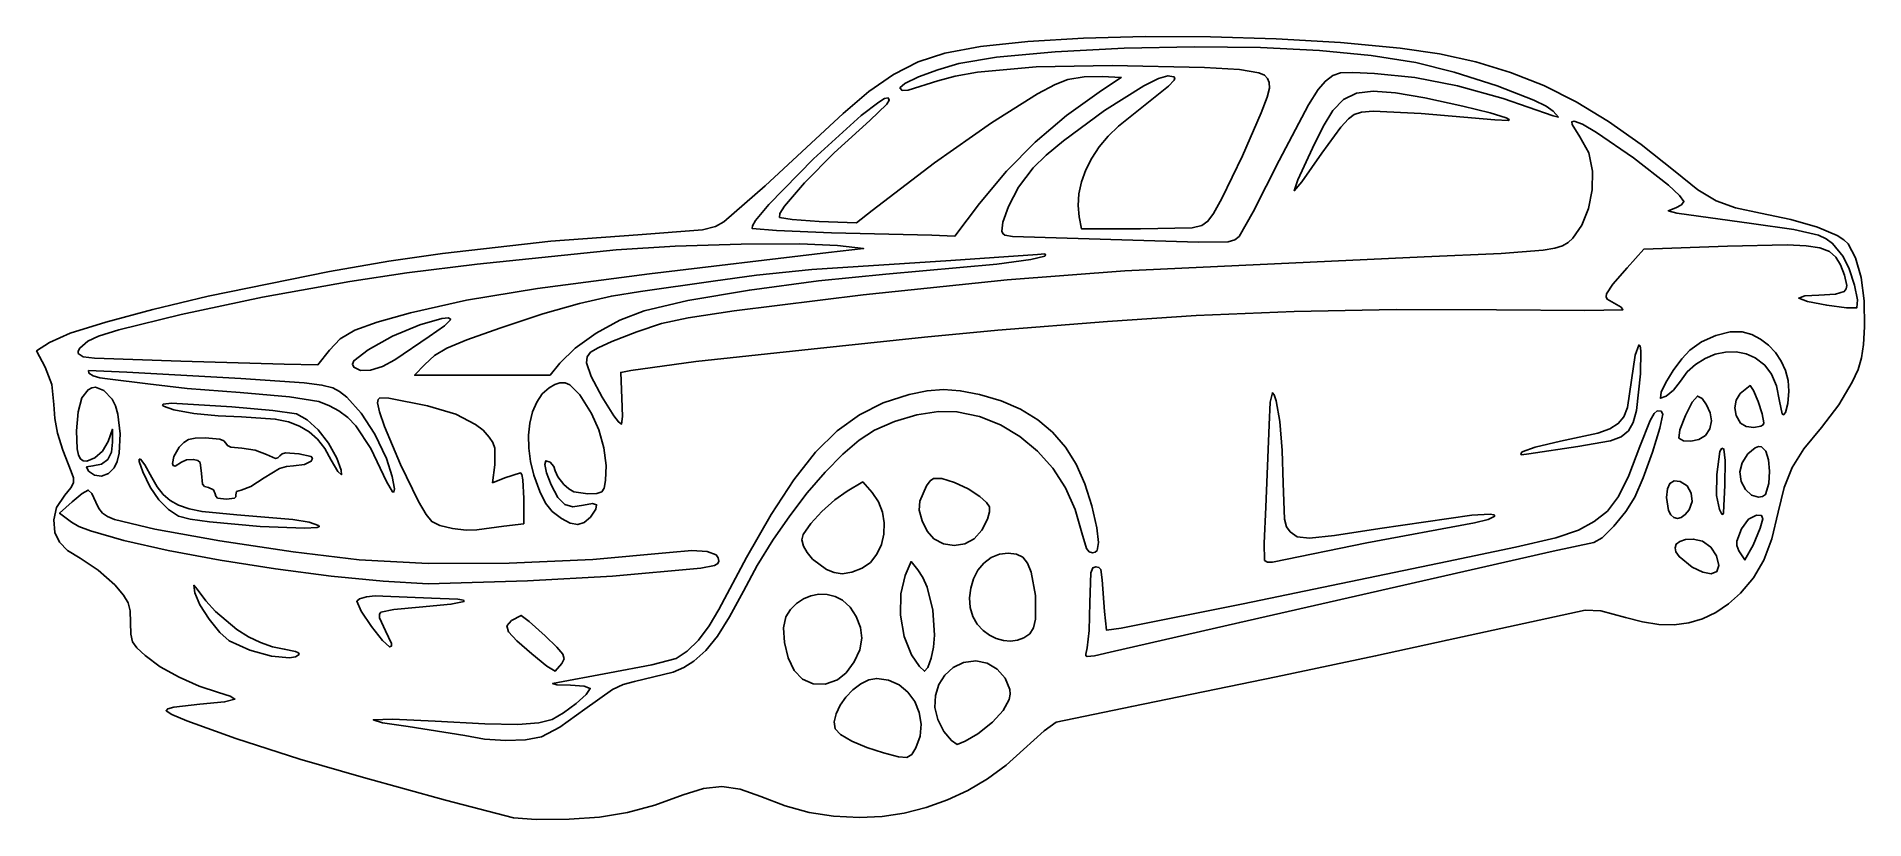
# Model space of a CAD drawing. Header units: millimetres. Extents: x -533 to 455, y -210 to 213.
import ezdxf

# ---------------------------------------------------------------- set-up
doc = ezdxf.new("R2010")
doc.units = ezdxf.units.MM

msp = doc.modelspace()

# ---------------------------------------------------------------- linework, layer by layer
at = {"color": 7, "linetype": 'Continuous', "lineweight": 25}
for points in [[(-311.72, -199.27), (-355.97, -187.08), (-390.49, -177.04), (-424.93, -165.93), (-451.55, -156.36), (-459.52, -152.98), (-462.65, -150.96), (-461.79, -149.92), (-458.51, -148.99), (-444.47, -147.46), (-431.09, -146.13), (-425.51, -144.63), (-428.14, -142.99), (-434.42, -141.02), (-444.79, -137.65), (-455.63, -132.82), (-465.78, -127.13), (-474.05, -121.15), (-478.52, -117.03), (-480.88, -113.67), (-481.79, -109.6), (-481.95, -103.32), (-482.16, -97.04), (-483.22, -92.6), (-485.76, -88.44), (-490.42, -83), (-499.35, -74.93), (-509.04, -68.55), (-515.9, -64.41), (-520.32, -59.94), (-522.68, -54.58), (-523.38, -47.78), (-521.95, -41.2), (-517.4, -34.46), (-514.14, -30.54), (-512.64, -27.78), (-512.65, -25.17), (-513.9, -21.7), (-518.36, -10.21), (-521.25, -1), (-522.8, 6.92), (-523.27, 14.54), (-524.41, 25.36), (-528.01, 34.74), (-532.64, 43.44), (-525.64, 48.07), (-514.53, 52.98), (-495.3, 59.04), (-469.82, 65.84), (-439.93, 72.95), (-374.35, 86.4), (-342.37, 91.91), (-313.41, 96.04), (-254.83, 102.82), (-207.86, 106.2), (-172.89, 108.94), (-165.98, 110.62), (-161.46, 113.2), (-139.17, 132.55), (-96.89, 171.79), (-83.13, 183.67), (-69.84, 192.79), (-56.36, 199.54), (-42.03, 204.3), (-22.71, 207.92), (2.71, 210.63), (32.81, 212.42), (66.18, 213.28), (101.38, 213.18), (137.01, 212.11), (171.64, 210.06), (203.84, 207.01), (225.07, 203.89), (244.85, 199.58), (263.54, 193.93), (281.47, 186.79), (298.98, 178.02), (316.41, 167.47), (334.11, 154.98), (352.4, 140.41), (364.78, 130.55), (374.67, 124.44), (384.95, 120.69), (398.46, 117.94), (414.97, 114.46), (429.24, 110.24), (439.98, 105.72), (443.61, 103.49), (445.88, 101.35), (449.94, 93.7), (452.86, 83.13), (454.5, 70.47), (454.68, 56.53), (454.14, 46.89), (453.1, 39.74), (451.22, 33.48), (448.13, 26.5), (440.85, 14.31), (431.54, 2.12), (421.98, -9.52), (415.61, -19.59), (411.33, -30.25), (408.06, -43.6), (404.58, -58.13), (400.31, -69.65), (394.83, -79.1), (387.74, -87.4), (381.22, -93.22), (374.42, -97.83), (367.29, -101.23), (359.81, -103.43), (351.94, -104.45), (343.62, -104.29), (334.84, -102.97), (325.54, -100.5), (312.25, -97.01), (303.86, -96.66), (229.24, -112.8), (190.64, -121.27), (137.01, -132.56), (58.9, -148.59), (18.14, -157.05), (11.62, -161.83), (0.53, -171.95), (-8.91, -180.3), (-18.98, -187.64), (-29.6, -193.93), (-40.68, -199.14), (-52.16, -203.25), (-63.93, -206.23), (-75.94, -208.03), (-88.08, -208.64), (-102.11, -207.92), (-115.37, -205.87), (-128.34, -202.39), (-141.48, -197.35), (-152.58, -193.37), (-162.55, -191.9), (-172.45, -192.94), (-183.36, -196.45), (-198.63, -202.02), (-213.45, -205.96), (-228.6, -208.42), (-244.89, -209.55), (-262.71, -209.66), (-275.03, -208.76)], [(138.59, 146.28), (154.41, 176.45), (159.63, 184.67), (163.54, 189.18), (167.53, 192.23), (171.63, 193.68), (178.29, 193.92), (189.96, 193.35), (211.82, 191.09), (234.8, 186.6), (259.52, 179.75), (286.59, 170.44), (289.39, 169.75), (286.59, 173.03), (282.81, 175.6), (276.02, 178.87), (256.27, 186.57), (233.11, 194.07), (212.31, 199.33), (188.19, 203.1), (160.28, 205.77), (128.51, 207.34), (92.76, 207.8), (54.88, 206.99), (17.47, 204.98), (-14.11, 202.12), (-34.46, 198.77), (-45.87, 195.34), (-56.18, 191.49), (-63.59, 187.98), (-66.3, 185.56), (-65.17, 184.21), (-61.84, 184.29), (-45.86, 189.29), (-36.43, 191.92), (-24.37, 194.07), (7.28, 196.88), (48.37, 197.7), (98.18, 196.51), (117.05, 195.44), (127.63, 193.73), (130.54, 192.41), (132.26, 190.66), (133.08, 188.37), (133.29, 185.45), (132.08, 180.61), (128.86, 172.04), (118.73, 148.78), (107.57, 125.87), (103.08, 117.75), (100.1, 113.54), (96.75, 111.18), (91.52, 109.93), (63.64, 109.36), (31.8, 109.36), (30.56, 115.91), (29.98, 122.02), (30.42, 128.35), (31.82, 134.78), (34.15, 141.21), (37.35, 147.55), (41.39, 153.68), (46.21, 159.5), (51.78, 164.9), (72.55, 181.5), (78.84, 186.4), (81.84, 189.69), (82.14, 190.78), (81.67, 191.54), (78.42, 192.11), (73.37, 190.64), (65.41, 186.61), (44.28, 173.29), (22.04, 156.96), (12.7, 149.18), (5.72, 142.44), (-2.26, 131.94), (-7.71, 121.44), (-10.62, 113.02), (-11.32, 108.21), (-10.79, 106.84), (-9.64, 105.98), (-5.45, 105.3), (94.91, 102.14), (110.99, 102.44), (114.65, 103.43), (116.92, 105.19), (124.58, 118.67)], [(23.75, 170.68), (42.53, 184.1), (53.25, 191.21), (42.98, 191.77), (33.2, 191.52), (24.35, 190.08), (17.48, 187.33), (8.08, 182.35), (-16.82, 166.71), (-47.53, 145.06), (-81.2, 119.3), (-89.67, 112.64), (-109.87, 113.43), (-124.53, 114.46), (-131.32, 115.57), (-131.09, 117.67), (-128.57, 121.69), (-117.9, 134.23), (-101.74, 150.53), (-82.55, 167.95), (-73.32, 176.76), (-72.04, 179), (-72.73, 180.14), (-74.55, 179.75), (-77.7, 177.89), (-87.18, 170.58), (-113.06, 147.15), (-137.12, 122.58), (-144.33, 113.84), (-146, 111.06), (-146.11, 109.59), (-133, 108.42), (-103.21, 107.33), (-49.03, 105.98), (-36.61, 105.53), (-23.29, 123.02), (-8.76, 140.5), (6.79, 156.27)], [(171.88, 164.38), (176, 168.84), (179.12, 171.23), (183.1, 172.44), (189.35, 172.89), (215.25, 171.68), (254.98, 168.29), (262.44, 167.87), (262.85, 168.39), (261.25, 169.31), (252.6, 172.1), (237.71, 175.74), (217.21, 180.11), (201.36, 182.88), (189.32, 183.83), (180.24, 182.73), (173.27, 179.33), (167.56, 173.41), (162.27, 164.73), (156.54, 153.05), (148.68, 135.96), (146.67, 129.94), (150.83, 134.8), (161.51, 150.34)], [(-211.7, 32.94), (-176.6, 37.67), (-114.16, 44.34), (-52.98, 50.89), (-13.47, 54.73), (45.8, 59.35), (93.71, 62.53), (146.69, 64.72), (201.75, 65.8), (255.88, 65.68), (303.66, 65.26), (324.18, 65.68), (323.21, 67.13), (319.44, 69.18), (315.76, 71.34), (315.12, 72.64), (315.36, 74.33), (318.76, 79.54), (326.44, 88.37), (335.47, 98.41), (380.63, 99.99), (412.91, 100.69), (423.26, 100.29), (430.65, 99.18), (435.74, 97.19), (439.19, 94.15), (441.67, 89.91), (443.84, 84.3), (445.18, 78.79), (444.88, 76.92), (443.82, 75.56), (439.02, 74.02), (430.07, 73.58), (422.41, 73.13), (419.23, 72), (423.92, 70.19), (434.33, 68.09), (445.05, 66.65), (450.62, 66.8), (450.91, 71.05), (449.26, 78.98), (446.43, 87.75), (443.17, 94.46), (437.44, 101.51), (434.09, 103.96), (429.79, 105.92), (416.47, 109.07), (393.72, 112.3), (353.42, 117.94), (348.68, 119.18), (352.86, 120.76), (355.89, 122.42), (357.15, 124.15), (354.87, 127.42), (348.82, 132.99), (330.01, 147.7), (309.95, 161.51), (302.34, 165.95), (297.88, 167.61), (296.7, 167.21), (296.78, 165.84), (300.93, 159.15), (305.81, 150.4), (307.81, 140.63), (307.63, 130.4), (305.58, 120.32), (301.97, 111.33), (297.09, 104.4), (294.58, 102.07), (291.65, 100.27), (287.42, 98.88), (281.06, 97.79), (258.45, 96.08), (216.94, 94.24), (55.17, 86.79), (-8.33, 81.83), (-86.09, 73.75), (-155.79, 65.07), (-180.64, 61.3), (-195.1, 58.34), (-208.39, 53.85), (-221.86, 48.52), (-229.32, 45.18), (-233.43, 42.72), (-235.16, 40.28), (-235.52, 37), (-232.98, 29.64), (-227.19, 18.52), (-220.85, 8.37), (-218.32, 5.14), (-216.66, 3.93), (-216.17, 8.05), (-216.44, 17.92), (-217.12, 31.81)], [(-368.57, 49.9), (-360.65, 54.68), (-348.67, 59.06), (-330.57, 63.98), (-300.34, 70.78), (-262.04, 77.12), (-201.57, 85.05), (-104.79, 96.61), (-85.94, 98.75), (-100.05, 100.45), (-120.35, 101.3), (-152.11, 101.08), (-187.7, 99.95), (-219.49, 98.07), (-294.67, 90.36), (-332.55, 85.58), (-363.42, 81.03), (-410.65, 72.46), (-454.52, 63.19), (-488.23, 54.77), (-499.15, 51.36), (-504.98, 48.74), (-509.3, 44.95), (-510.14, 43.39), (-510.1, 42.08), (-507.41, 40.24), (-501.25, 39.49), (-454.74, 37.91), (-398.86, 36.32), (-380.69, 35.99), (-374.48, 43.78)], [(-241.7, 45.01), (-230.39, 53.03), (-217.5, 60.04), (-204.47, 65.11), (-180.78, 70.63), (-147.59, 76.3), (-110.19, 81.32), (-73.86, 84.87), (-14.03, 90.36), (4.34, 92.76), (11.93, 94.57), (12.41, 95.4), (11.96, 95.83), (8.1, 95.48), (-38.87, 92.32), (-113.96, 87.41), (-143.73, 84.41), (-167.22, 81.14), (-206.39, 75.5), (-222.09, 73.06), (-239.34, 69.14), (-259.11, 63.45), (-282.36, 55.74), (-300.19, 49.42), (-311.01, 44.95), (-317.64, 40.96), (-322.89, 36.1), (-328.42, 30.34), (-255.27, 30.34), (-249.97, 36.89)], [(-320.63, 51.23), (-312.35, 57.07), (-308.89, 60.37), (-310.21, 61.33), (-313.8, 61.05), (-325.68, 57.53), (-340.33, 51.37), (-353.48, 44.11), (-361.27, 38.15), (-362.06, 36.32), (-361.27, 34.63), (-357.64, 32.81), (-352.2, 32.98), (-345.76, 35), (-339.15, 38.7)], [(413.43, 27.44), (411.98, 32.88), (409.68, 37.97), (406.62, 42.58), (402.89, 46.59), (398.59, 49.88), (393.81, 52.33), (388.64, 53.82), (382.2, 53.73), (374.43, 51.73), (366.69, 48.3), (360.31, 43.89), (356.05, 39.23), (351.4, 32.88), (347.37, 26.36), (344.95, 21.2), (344.45, 17.84), (347.66, 19.05), (351.63, 22.31), (355.34, 27.18), (359, 32.09), (363.48, 36.17), (368.57, 39.37), (374.05, 41.62), (379.72, 42.84), (385.34, 42.98), (390.72, 41.96), (395.64, 39.71), (400.82, 35.77), (404.53, 30.89), (407.1, 24.55), (408.85, 16.23), (410.26, 9.43), (411.04, 8.99), (412.01, 10.25), (413.35, 14.99), (413.93, 21.76)], [(317.58, -5.09), (323.22, -2.9), (327.19, 0.26), (329.84, 4.82), (331.56, 11.2), (333.66, 31.13), (333.97, 43.43), (333.53, 46.13), (332.82, 46.61), (330.9, 41.18), (328.92, 27.63), (326.69, 12.8), (324.74, 7.9), (321.7, 4.21), (317.16, 1.39), (310.7, -0.91), (290.43, -5.33), (276.81, -8.46), (269.88, -11.09), (269.16, -12.1), (269.43, -12.63), (273.38, -12.22), (299.8, -8.27)], [(-349.88, -1.48), (-357.24, 9.81), (-365.06, 18.42), (-368.94, 21.44), (-372.67, 23.46), (-378.53, 25), (-388.11, 26.29), (-422.35, 28.54), (-483.87, 32.03), (-504.53, 32.83), (-504.41, 31.49), (-502.1, 30.08), (-498.43, 28.94), (-494.26, 28.42), (-472.58, 25.71), (-451.32, 23.13), (-422.68, 20.97), (-396, 18.67), (-380.24, 16.12), (-374.45, 13.86), (-369.28, 11.03), (-364.59, 7.47), (-360.24, 3.01), (-352.03, -9.26), (-343.55, -27.12), (-340.39, -32.7), (-339.62, -32.69), (-339.37, -31.14), (-340.47, -24.43), (-343.66, -14.59)], [(-489.08, -16.23), (-488.03, -11.82), (-487.41, -1.32), (-488.72, 9.26), (-490.08, 13.78), (-491.88, 17.36), (-496.32, 22.12), (-500.75, 23.84), (-502.86, 23.55), (-504.84, 22.49), (-508.25, 18.04), (-510.18, 10.47), (-511, 0.2), (-510.62, -9.39), (-509.94, -12.88), (-508.93, -14.93), (-507.4, -15.87), (-505.51, -16.03), (-501.18, -14.37), (-497.01, -10.62), (-494.03, -5.44), (-491.66, 1.1), (-491.55, -5.78), (-492.14, -11.22), (-494.18, -15.26), (-497.56, -17.78), (-502.16, -18.65), (-505.59, -19.17), (-504.53, -21.47), (-501.37, -23.73), (-497.59, -24.13), (-493.8, -22.74), (-490.64, -19.67)], [(-250.08, -159.82), (-236.53, -150.17), (-221.49, -139.44), (-215.74, -136.8), (-209.66, -135.15), (-188.72, -130.09), (-182.93, -127.55), (-177.6, -124.09), (-171.07, -118.37), (-164.82, -110.7), (-158.27, -100.29), (-150.85, -86.38), (-143.4, -72.52), (-134.96, -58.8), (-125.84, -45.56), (-116.31, -33.17), (-106.67, -21.99), (-97.22, -12.39), (-88.26, -4.72), (-80.07, 0.65), (-69.23, 5.38), (-57.18, 8.84), (-45.43, 10.69), (-35.48, 10.59), (-23.34, 7.97), (-11.94, 3.46), (-1.44, -2.81), (8.01, -10.66), (16.24, -19.95), (23.1, -30.5), (28.41, -42.16), (32.03, -54.78), (34.51, -63.32), (35.94, -65.09), (37.67, -65.61), (39.15, -65.29), (40.19, -64.29), (40.97, -59.98), (40.02, -52.13), (37.33, -40.21), (33.62, -28.35), (28.88, -17.81), (23.07, -8.54), (16.17, -0.52), (8.12, 6.31), (-1.11, 11.97), (-11.57, 16.51), (-23.29, 19.96), (-33.67, 21.93), (-42.8, 22.58), (-51.65, 21.93), (-61.22, 19.96), (-75.36, 15.35), (-88.21, 8.95), (-100.23, 0.24), (-111.88, -11.3), (-123.62, -26.2), (-135.92, -44.99), (-149.25, -68.18), (-164.06, -96.32), (-169.26, -105.13), (-175.11, -112.78), (-181.19, -118.81), (-187.09, -122.73), (-200.22, -126.19), (-223.1, -130.41), (-253.92, -136.17), (-251.53, -136.89), (-244.32, -137.18), (-236.76, -137.65), (-233.6, -138.88), (-235.81, -142.19), (-241.2, -147.06), (-247.93, -152.02), (-254.14, -155.58), (-261.38, -157.52), (-272.71, -158.28), (-290.56, -157.92), (-317.36, -156.49), (-340.37, -155.47), (-350.77, -155.81), (-345.75, -157.4), (-331.92, -159.42), (-301.33, -164.39), (-290.68, -166.23), (-279.22, -166.97), (-268.45, -166.59), (-259.9, -165.07)], [(-230.51, -42.08), (-230.1, -39.66), (-232.31, -38.96), (-237.21, -39.87), (-242.97, -40.75), (-247.34, -39.52), (-250.99, -35.73), (-254.59, -28.92), (-257.13, -22.49), (-258.11, -17.96), (-257.5, -15.86), (-255.27, -16.73), (-253.27, -19.04), (-252.45, -21.36), (-251.11, -24.52), (-247.82, -28.7), (-245.2, -31.14), (-242.47, -32.66), (-234.84, -33.67), (-230.02, -33.54), (-227.37, -32.73), (-226.06, -30.62), (-225.24, -26.55), (-224.93, -18.38), (-226.24, -8.94), (-228.97, 0.75), (-232.92, 9.68), (-239.1, 19.74), (-244.55, 25.14), (-247.2, 26.21), (-249.91, 26.27), (-252.76, 25.38), (-255.84, 23.57), (-259.51, 20.18), (-262.49, 15.77), (-264.73, 10.49), (-266.21, 4.5), (-266.9, -2.05), (-266.77, -9.02), (-265.8, -16.26), (-263.96, -23.62), (-260.88, -32.57), (-257.8, -38.79), (-254.11, -43.28), (-249.18, -47.1), (-244.42, -49.66), (-240.36, -50.39), (-236.78, -49.27), (-233.48, -46.31)], [(244.14, -49.36), (251.51, -47.63), (254.98, -45.74), (254.56, -45.01), (252.52, -44.67), (242.65, -45.32), (192.89, -52.52), (168.36, -56.29), (154.85, -57.74), (148.29, -57.02), (144.58, -54.32), (142.55, -51.66), (141.39, -47.47), (140.74, -27.91), (140.22, -10.43), (138.86, 5.24), (136.98, 16.53), (135.93, 19.72), (134.87, 20.86), (133.73, 15.76), (133.18, 3.47), (131.37, -40.89), (130.38, -60.49), (130.58, -69.68), (132.26, -70.68), (134.87, -70.58), (185.89, -60.31)], [(399.44, 9.46), (397.26, 16.18), (394.81, 22.13), (393.04, 24.7), (387.62, 20.41), (385.34, 16.79), (384.59, 12.75), (385.39, 8.55), (387.74, 4.49), (390.76, 2.67), (394.99, 2.09), (398.76, 2.74), (399.94, 3.52), (400.38, 4.6)], [(-374.98, -6.35), (-380.48, 0.8), (-386.42, 6.29), (-392.2, 9.46), (-404.99, 11.34), (-427.09, 13.3), (-459.73, 15.15), (-464.19, 14.77), (-464.52, 14.26), (-464, 13.52), (-458.49, 11.58), (-447.75, 9.71), (-434.63, 8.31), (-422.01, 7.76), (-403.75, 6.65), (-396.61, 5.14), (-390.54, 2.87), (-385.37, -0.24), (-380.92, -4.28), (-377.01, -9.34), (-373.46, -15.49), (-369.91, -21.65), (-367.98, -23.45), (-368.05, -21.01), (-370.53, -14.47)], [(-269.38, -50.03), (-269.38, -36.26), (-269.92, -26.19), (-270.52, -23.37), (-271.3, -22.38), (-279.77, -25.09), (-286.32, -27.8), (-285.19, -18.09), (-285.05, -9.1), (-286.11, -6.1), (-288.12, -3.07), (-291.46, 0.56), (-295.49, 3.78), (-306.2, 9.25), (-321.41, 13.8), (-342.31, 17.92), (-347.26, 18.08), (-348.17, 17.18), (-348.4, 15.44), (-347.39, 10.52), (-344.68, 2.63), (-336.03, -17.9), (-326.26, -37.82), (-322.14, -44.94), (-319.17, -48.79), (-314.72, -50.83), (-307.91, -52.47), (-300.62, -53.38), (-294.78, -53.2), (-280.22, -51.28)], [(286.59, -64.71), (308.6, -59.97), (313.01, -57.47), (319.33, -51.29), (325.81, -43.34), (330.73, -35.58), (335.24, -25.07), (340.2, -11.26), (344.21, 1.63), (345.86, 9.34), (344.97, 10.88), (342.81, 11.15), (341.12, 9.69), (338.97, 5.9), (333.44, -8.15), (327.48, -23.9), (321.84, -35.16), (315.82, -43.08), (308.72, -48.79), (300.29, -53.37), (287.99, -57.45), (266.19, -62.6), (229.24, -70.35), (119.18, -93.16), (53.14, -106.37), (45.35, -107.49), (44.22, -97.33), (42.98, -80.18), (42.26, -74.64), (41.22, -73.51), (39.59, -73.18), (37.89, -73.78), (36.9, -76.39), (36.32, -92.48), (35.88, -107.59), (34.85, -116.86), (34.04, -120.31), (34.19, -121.24), (34.92, -121.69), (38.87, -121.24), (47.27, -119.23), (117.26, -103.2)], [(371.19, 1.35), (372.16, 5.73), (371.39, 10.05), (369.46, 14.38), (366.97, 17.72), (364.48, 19.05), (361.66, 15.83), (357.98, 8.56), (355.04, 0.86), (354.44, -3.64), (356.87, -5.14), (360.84, -5.33), (365.2, -4.33), (368.77, -2.28)], [(-424.69, -32.44), (-422.12, -31.75), (-416.88, -29.83), (-409.7, -25.2), (-401.36, -20.1), (-397.65, -18.99), (-393.78, -18.65), (-387.98, -17.86), (-384.3, -16.06), (-383.61, -14.68), (-384.29, -13.66), (-390.96, -12.1), (-398.09, -11.61), (-400.06, -12.15), (-401.24, -13.23), (-402.24, -14.35), (-403.56, -14.62), (-408.35, -12.44), (-414.54, -10.13), (-421.67, -9.17), (-427.76, -8.48), (-429.54, -7.6), (-430.47, -6.35), (-431.54, -5.05), (-433.65, -4.17), (-441.65, -3.52), (-446.96, -3.71), (-450.54, -4.44), (-453.14, -5.95), (-455.53, -8.49), (-458.55, -13.62), (-459.25, -17.42), (-458.78, -18.48), (-457.8, -18.79), (-454.41, -16.62), (-451.64, -15.33), (-447.86, -15.15), (-445.55, -15.73), (-444.23, -16.9), (-443.57, -22.72), (-443.02, -28.49), (-441.84, -29.71), (-439.84, -30.28), (-437.13, -31.52), (-436.12, -33.78), (-435.85, -35.09), (-434.82, -36.01), (-430.13, -36.71), (-425.77, -36.1), (-424.98, -35.33), (-425.05, -34.23)], [(377.57, -9.09), (376.61, -10.88), (374.98, -23.39), (374.69, -34.67), (376.34, -42.13), (377.68, -44.72), (378.14, -44.86), (378.48, -44.07), (379.27, -29.15), (379.38, -15.79), (378.82, -9.62)], [(403.49, -21.43), (402.92, -15.35), (401.42, -10.75), (399.14, -8.38), (397.46, -8.25), (395.57, -8.95), (391.69, -12.22), (388.57, -16.92), (387.29, -21.81), (388.13, -27.01), (390.38, -31.41), (393.62, -34.45), (397.45, -35.58), (399.71, -35.28), (401.23, -34.16), (402.98, -28.25)], [(-385.33, -49.15), (-394.25, -47.66), (-424.49, -45.18), (-443.26, -43.32), (-450.23, -41.86), (-455.92, -39.9), (-460.53, -37.34), (-464.32, -34.07), (-467.51, -29.98), (-470.32, -24.97), (-474.07, -18.11), (-476.57, -15.07), (-477.16, -15.09), (-477.2, -16.21), (-475.29, -21.93), (-471.26, -30.17), (-466.57, -37.01), (-461.42, -42.26), (-455.99, -45.74), (-449.72, -47.36), (-439.15, -48.92), (-411.9, -51.41), (-387.79, -52.35), (-381.14, -51.95), (-379.91, -51.48), (-380.35, -50.82)], [(-82.18, -70.76), (-78.74, -66.41), (-76.32, -61.21), (-74.97, -55.48), (-74.75, -49.5), (-75.68, -43.58), (-77.81, -38.01), (-81.2, -33.1), (-86.39, -27.34), (-94.75, -32.31), (-101.47, -37.04), (-108.39, -43.23), (-114.45, -49.8), (-118.56, -55.68), (-119.21, -58.63), (-118.43, -61.99), (-116.46, -65.52), (-113.57, -68.96), (-105.96, -74.59), (-101.74, -76.28), (-97.57, -76.9), (-92.22, -76.03), (-86.62, -73.97)], [(-22.04, -53.38), (-19, -47.44), (-17.87, -43.45), (-17.95, -40.79), (-19.6, -38.4), (-23.17, -35.25), (-29.48, -31.06), (-36.83, -27.58), (-43.59, -25.48), (-48.12, -25.43), (-50, -26.82), (-51.97, -29.5), (-55.57, -37.73), (-55.84, -42.57), (-54.37, -48.35), (-51.62, -53.9), (-48.01, -58.05), (-42.84, -60.78), (-37.06, -61.69), (-31.28, -60.78), (-26.11, -58.05)], [(361.57, -37.89), (361.14, -33.33), (358.9, -29.43), (355.11, -27.01), (351.92, -26.73), (349.63, -28.1), (348.24, -31.13), (347.78, -35.81), (348.86, -42.83), (350.13, -45.12), (351.76, -46.53), (353.65, -47.01), (355.71, -46.51), (357.85, -44.97), (359.97, -42.36)], [(-221.52, -78.23), (-173.88, -73.85), (-166.39, -72.46), (-164.62, -71.42), (-164.06, -70.13), (-164.44, -68.24), (-165.62, -66.73), (-170.44, -64.83), (-178.73, -64.4), (-190.7, -65.39), (-232.13, -69.19), (-277.33, -71.21), (-321.14, -71.31), (-358.45, -69.34), (-393.98, -65.15), (-433.63, -59.16), (-468.72, -52.81), (-490.53, -47.55), (-494.35, -45.98), (-497.08, -44.11), (-499.04, -41.64), (-500.58, -38.29), (-502.75, -33.66), (-504.75, -31.75), (-507.98, -33.59), (-513.33, -38.07), (-520.22, -44.28), (-513.78, -49.13), (-509.77, -51.37), (-503.54, -53.78), (-485.45, -58.95), (-461.46, -64.31), (-433.52, -69.53), (-403.57, -74.28), (-373.55, -78.21), (-345.4, -81.01), (-321.08, -82.32), (-267.46, -80.74)], [(398.35, -52.34), (399.79, -47.35), (399.07, -45.37), (396.32, -45.29), (392.14, -47.49), (388.3, -52.74), (385.71, -59.25), (385.83, -61.74), (386.83, -64.48), (390.11, -69.45), (394.62, -61.44)], [(374.82, -67.21), (371.7, -62.62), (367.28, -59.38), (362.23, -58.16), (357.99, -58.5), (354.93, -59.45), (353.05, -60.92), (352.36, -62.85), (352.86, -65.13), (354.56, -67.68), (361.55, -73.29), (367.38, -76.15), (371.95, -76.96), (374.93, -75.73), (376, -72.5)], [(5.8, -106.23), (6.89, -101.39), (6.95, -88.73), (4.54, -76.03), (2.54, -71.13), (0.08, -67.98), (-3.41, -66.33), (-7.76, -65.81), (-12.46, -66.43), (-16.97, -68.21), (-20.93, -71.15), (-24.13, -75.06), (-26.53, -79.67), (-28.07, -84.73), (-28.69, -89.98), (-28.35, -95.15), (-26.98, -99.98), (-24.53, -104.22), (-21.4, -107.51), (-17.92, -110.09), (-14.22, -111.94), (-10.39, -113.02), (-6.55, -113.33), (-2.81, -112.82), (0.71, -111.49), (3.92, -109.3)], [(-48.15, -116.57), (-47.62, -110.12), (-48.46, -96.68), (-51.59, -84.22), (-53.91, -78.98), (-56.7, -74.76), (-60.31, -70.35), (-63.48, -77.81), (-65.87, -87.76), (-66, -99.29), (-64, -110.81), (-59.98, -120.7), (-55.76, -126.98), (-52.98, -129.62), (-51.21, -127.54), (-49.36, -122.51)], [(-391.17, -119.73), (-392.78, -118.94), (-398.86, -117.65), (-405.28, -116.32), (-411.74, -114.07), (-418.16, -110.96), (-424.42, -107.08), (-436.06, -97.29), (-441.23, -91.51), (-445.83, -85.26), (-447.67, -83.12), (-447.07, -87.17), (-444.41, -93.64), (-439.48, -101.51), (-433.73, -108.7), (-428.67, -113.14), (-417.39, -118.2), (-405.69, -121.42), (-396.03, -122.33), (-392.72, -121.78), (-390.85, -120.48)], [(-347.39, -100.72), (-347.48, -98.81), (-346.6, -97.67), (-339.63, -96.27), (-326.05, -94.96), (-308.82, -93.39), (-301.71, -91.9), (-302.06, -91.26), (-305.08, -90.72), (-319.28, -90.11), (-345.58, -89.09), (-349.79, -88.82), (-354.41, -89.35), (-358.15, -90.42), (-359.69, -91.8), (-357.27, -97.12), (-351.76, -105.42), (-345.79, -113.06), (-341.97, -116.41), (-340.92, -115.99), (-340.88, -114.58), (-344.11, -107.83)], [(-95.32, -130.43), (-91.1, -124.58), (-88.03, -117.94), (-86.84, -111.78), (-87.65, -105.91), (-89.88, -100.07), (-93.18, -94.95), (-97.23, -91.24), (-101.32, -89.17), (-105.64, -88.09), (-110.04, -87.97), (-114.36, -88.77), (-118.46, -90.43), (-122.18, -92.93), (-125.39, -96.22), (-127.93, -100.27), (-129.12, -106.15), (-128.6, -114.04), (-126.62, -122.27), (-123.42, -129.17), (-118.89, -133.91), (-113.2, -136.41), (-106.75, -136.55), (-99.94, -134.25)], [(-247.72, -122.91), (-248.4, -120.31), (-251.55, -116.52), (-257.87, -110.43), (-266.53, -102.71), (-270.96, -99.48), (-276.04, -102.19), (-278.58, -105.06), (-277.74, -108.28), (-273.17, -113.09), (-265.06, -120.26), (-257, -126.78), (-252.56, -129.62), (-248.84, -125.44)], [(-16.25, -157.16), (-10.45, -150.81), (-7.22, -144.77), (-6.68, -141.99), (-6.92, -139.44), (-9.52, -133.31), (-13.78, -128.41), (-19.17, -125.15), (-25.21, -123.98), (-31.87, -124.93), (-37.53, -127.59), (-42.05, -131.64), (-45.29, -136.79), (-47.1, -142.72), (-47.35, -149.12), (-45.9, -155.69), (-42.59, -162.13), (-38.51, -167.07), (-35.37, -169.13), (-31.1, -167.44), (-24.3, -163.37)], [(-55.42, -164.64), (-54.86, -158.13), (-55.86, -151.81), (-58.28, -145.99), (-61.95, -140.95), (-66.7, -136.98), (-72.38, -134.39), (-78.83, -133.46), (-83.08, -134.22), (-87.45, -136.38), (-91.67, -139.61), (-95.48, -143.59), (-98.61, -148.01), (-100.8, -152.54), (-101.78, -156.86), (-101.29, -160.66), (-98.36, -163.72), (-92.3, -167.29), (-84.19, -170.82), (-75.1, -173.76), (-67.08, -175.75), (-62.51, -176.13), (-59.89, -174.65), (-57.72, -171.05)]]:
    msp.add_lwpolyline(points, close=True, dxfattribs=at)

doc.saveas('drawing.dxf')
